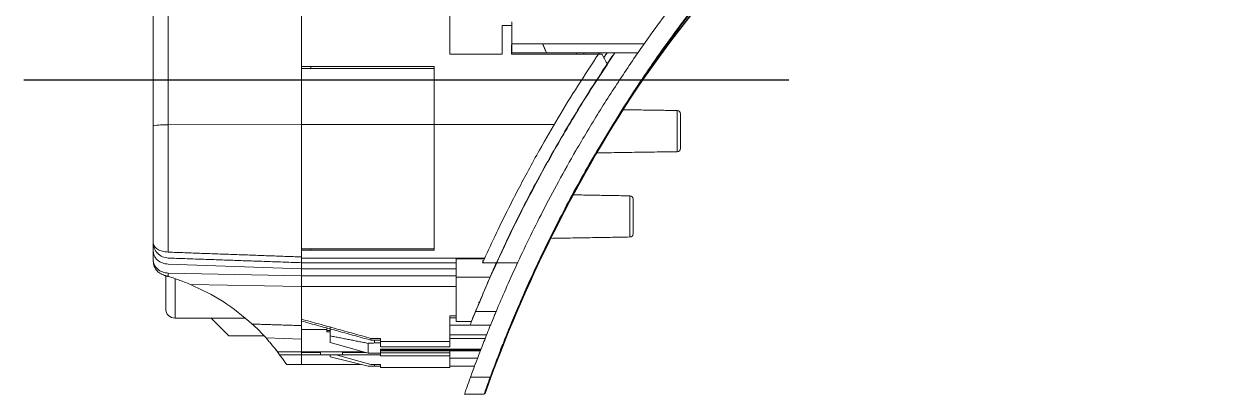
# Model space of a CAD drawing. Header units: millimetres. Extents: x 0 to 1188, y 0 to 840.
# Drawn here: x 555.2 to 743.1, y 634.4 to 693.1 of the extents above; entities that cross this region are included whole.
import ezdxf

# ---------------------------------------------------------------- set-up
doc = ezdxf.new("R2010")
doc.units = ezdxf.units.MM
doc.layers.add('7', color=7, linetype='Continuous')

msp = doc.modelspace()

# ---------------------------------------------------------------- linework, layer by layer
at = {"color": 7, "linetype": 'Continuous', "lineweight": 15}
for p, q in [((578.1065, 677.0449), (578.1065, 695.7802)), ((632.5046, 689.8606), (632.5046, 693.3606)), ((630.9546, 692.7645), (632.4546, 692.7645)), ((632.5046, 688.4606), (632.5046, 689.8606)), ((632.5046, 689.8606), (637.3923, 689.8606)), ((653.4467, 689.8606), (637.3923, 689.8606)), ((630.9546, 688.2645), (622.6937, 688.2645)), ((646.2319, 688.2645), (632.4546, 688.2645)), ((637.9913, 688.4606), (632.5046, 688.4606)), ((652.4682, 688.4606), (637.9913, 688.4606)), ((642.7254, 688.2645), (642.7254, 688.4606)), ((643.9254, 688.4606), (643.9254, 688.2645)), ((646.7666, 688.2645), (646.2319, 688.2645)), ((599.1937, 686.2645), (620.1937, 686.2645)), ((599.1937, 677.096), (599.1937, 685.9645)), ((620.1937, 685.9645), (599.1937, 685.9645)), ((600.6937, 685.9645), (600.6937, 686.2645)), ((620.1937, 685.9645), (620.1937, 677.096)), ((658.7014, 672.8025), (658.7014, 679.3177)), ((659.1937, 678.8178), (659.1937, 673.3025)), ((599.1937, 677.0916), (578.1065, 677.0449)), ((578.1065, 656.8923), (578.1065, 677.0449)), ((599.1937, 657.4228), (599.1937, 677.096)), ((620.1937, 677.096), (599.1937, 677.096)), ((620.1937, 677.096), (620.1937, 657.4228)), ((620.1937, 677.0916), (639.21, 677.0916)), ((651.2024, 659.2913), (651.2024, 665.8084)), ((651.6937, 665.3085), (651.6937, 659.7913)), ((575.6937, 658.4533), (575.6937, 655.6079)), ((575.6937, 658.4533), (575.6937, 655.6079)), ((575.6937, 658.4533), (575.6937, 655.6079)), ((575.6937, 658.4533), (575.6937, 655.6079)), ((575.6937, 658.4533), (575.6937, 655.6079)), ((575.6937, 658.4533), (575.6937, 655.6079)), ((575.6937, 658.4533), (575.6937, 655.6079)), ((575.6937, 658.4533), (575.6937, 655.6079)), ((575.6937, 658.4533), (575.6937, 655.6079)), ((575.6937, 658.4533), (575.6937, 655.6079)), ((575.6937, 658.4533), (575.6937, 655.6079)), ((575.6937, 658.4533), (575.6937, 655.6079)), ((575.6937, 658.4533), (575.6937, 655.6079)), ((575.6937, 658.4533), (575.6937, 655.6079)), ((575.6937, 658.4533), (575.6937, 655.6079)), ((575.6937, 658.4533), (575.6937, 655.6079)), ((575.6937, 658.4533), (575.6937, 655.6079)), ((575.6937, 658.4533), (575.6937, 655.6079)), ((575.6937, 658.4533), (575.6937, 655.6079)), ((575.6937, 657.1436), (575.6937, 655.7231)), ((620.1937, 657.4228), (599.1937, 657.4228)), ((620.1937, 657.2185), (599.1937, 657.2185)), ((628.1985, 655.9358), (599.1937, 655.9358)), ((600.6937, 657.4228), (600.6937, 657.2185)), ((623.6937, 655.8361), (628.1531, 655.8361)), ((623.6937, 655.8361), (623.6937, 652.9445)), ((578.1065, 654.9898), (599.1937, 654.2534)), ((599.1937, 655.2185), (623.6937, 655.2185)), ((599.1937, 655.194), (623.6937, 655.194)), ((599.1937, 654.2534), (623.6937, 654.2534)), ((627.8731, 655.2185), (630.0695, 655.2185)), ((633.4219, 655.2146), (630.1195, 655.2146)), ((599.1937, 653.148), (578.1065, 653.5693)), ((579.1937, 646.4345), (579.1937, 652.6889)), ((599.1937, 653.148), (623.6937, 653.148)), ((623.6937, 652.9445), (629.0467, 652.9445)), ((623.6937, 652.9445), (623.6937, 645.9145)), ((581.6166, 651.7761), (599.1937, 651.425)), ((599.1937, 651.425), (623.6937, 651.425)), ((584.8883, 646.4345), (587.6937, 643.6291)), ((623.6937, 646.7814), (622.6937, 646.7814)), ((622.6937, 646.7814), (622.6937, 642.7369)), ((623.6937, 646.4883), (622.6937, 646.4883)), ((630.0091, 647.4767), (626.7606, 647.4767)), ((599.1937, 644.6232), (603.1937, 644.6232)), ((603.1937, 644.8816), (603.1937, 644.4833)), ((603.1937, 644.4833), (603.7437, 644.4833)), ((603.7437, 643.6322), (603.7437, 644.9422)), ((629.1255, 645.3349), (622.6937, 645.3349)), ((623.6937, 645.9145), (626.072, 645.9145)), ((593.3021, 643.6291), (587.6937, 643.6291)), ((599.1937, 643.12), (593.5877, 643.3162)), ((603.7437, 644.2769), (603.1937, 644.2769)), ((610.7437, 642.9535), (610.7437, 642.5089)), ((611.6937, 643.2424), (611.6937, 642.7369)), ((622.6937, 642.7369), (611.6937, 642.7369)), ((611.6937, 642.7369), (611.6937, 642.5089)), ((628.5166, 643.8209), (622.6937, 643.8209)), ((622.6937, 643.1928), (628.2677, 643.1928)), ((599.1937, 641.1158), (595.4281, 641.1158)), ((609.0088, 641.1158), (599.1937, 641.1158)), ((599.1937, 640.9951), (602.1937, 640.9951)), ((605.6937, 640.9951), (609.4351, 640.9951)), ((609.7437, 642.4511), (609.7437, 640.9077)), ((610.7437, 642.5089), (611.6937, 642.5089)), ((611.6937, 640.8779), (610.7437, 640.8779)), ((611.6937, 641.8937), (622.6937, 641.8937)), ((611.6937, 641.5089), (627.6113, 641.5089)), ((611.6937, 641.5089), (611.6937, 641.3637)), ((627.5555, 641.3637), (611.6937, 641.3637)), ((627.5203, 641.2722), (611.6937, 641.2722)), ((611.6937, 641.2722), (611.6937, 641.1158)), ((611.6937, 641.1221), (611.6937, 640.9253)), ((622.6937, 640.9253), (611.6937, 640.9253)), ((611.6937, 640.9253), (611.6937, 640.8779)), ((622.6937, 641.2722), (622.6937, 640.9253)), ((622.6937, 641.2722), (622.6937, 640.6183)), ((599.1937, 639.114), (596.8523, 639.114)), ((602.1937, 640.6183), (599.1937, 640.6183)), ((599.1937, 639.114), (602.1937, 639.114)), ((599.1937, 639.114), (608.5281, 639.114)), ((603.7437, 640.614), (603.7437, 640.3101)), ((603.7437, 640.3101), (609.7437, 638.8101)), ((610.1937, 639.114), (604.6937, 640.614)), ((611.6937, 640.6183), (605.6937, 640.6183)), ((605.6937, 639.114), (608.5281, 639.114)), ((609.7437, 638.8101), (610.7437, 638.8101)), ((610.1937, 639.114), (611.6937, 639.114)), ((610.7437, 639.114), (610.7437, 638.8101)), ((610.7437, 638.8101), (611.6937, 638.8101)), ((611.6937, 640.4943), (622.6937, 640.4943)), ((611.6937, 639.114), (611.6937, 638.614)), ((622.6937, 640.3506), (622.6937, 638.614)), ((627.078, 640.1101), (622.6937, 640.1101)), ((622.6937, 638.8101), (626.5919, 638.8101)), ((626.5919, 638.8101), (622.6937, 638.8101)), ((626.5919, 638.8101), (622.6937, 638.8101)), ((622.6937, 638.8101), (622.6937, 638.614)), ((622.6937, 638.614), (611.6937, 638.614)), ((625.9561, 637.0715), (629.0786, 637.0715))]:
    msp.add_line(p, q, dxfattribs=at)
at = {"color": 7, "linetype": 'Continuous', "lineweight": 15, "flags": 128}
for points in [[(599.1937, 688.1645), (599.1937, 688.1645)], [(647.5988, 686.7101), (648.4103, 687.9198), (648.4758, 688.0168)]]:
    msp.add_lwpolyline(points, dxfattribs=at)
at = {"color": 7, "linetype": 'Continuous', "lineweight": 15}
for centre, radius, start, end in [((658.6937, 678.8178), 0.5, 0, 89.118596), ((577.5198, 667.5252), 9.5378, 86.473342, 101.037686), ((646.5193, 673.7964), 0.9804, 238.117264, 243.879543), ((658.6937, 673.3025), 0.5, 270.881404, 0), ((651.1937, 665.3085), 0.5, 0, 89.003652), ((651.1937, 659.7913), 0.5, 270.996348, 0), ((835.9437, 561.2706), 226.25, 155.466709, 157.603041), ((579.1937, 647.9345), 1.5, 180, 270), ((629.0787, 637.1714), 0.0999, 269.943831, 339.834875)]:
    msp.add_arc(centre, radius, start, end, dxfattribs=at)
for points, knots in [([(666.4911, 706.6197), (665.3938, 705.3233), (663.2767, 702.8221), (660.1271, 698.8821), (657.09, 694.914), (653.7067, 690.277), (650.0936, 685.0273), (646.2477, 679.0721), (643.8448, 675.0004), (642.643, 672.964)], [0, 0, 0, 0, 0.1282013, 0.24734354, 0.37400958, 0.49470615, 0.66394194, 0.83191889, 1, 1, 1, 1]), ([(646.0014, 672.964), (647.6854, 675.7488), (651.0536, 681.3192), (656.6082, 689.4356), (662.4804, 697.3347), (666.6215, 702.2934), (668.6923, 704.7729)], [0, 0, 0, 0, 0.244839167, 0.489736803, 0.744845749, 1, 1, 1, 1]), ([(668.7682, 704.6665), (666.7789, 702.2895), (662.8006, 697.5357), (657.6499, 690.6661), (653.26, 684.3579), (649.5671, 678.7125), (647.2469, 674.8474), (646.0876, 672.9162)], [0, 0, 0, 0, 0.24521945, 0.49040066, 0.66021758, 0.8302302, 1, 1, 1, 1]), ([(575.6937, 695.2904), (575.6937, 693.2954), (575.6937, 689.3041), (575.6937, 683.1369), (575.6937, 678.9697), (575.6937, 676.8865)], [0, 0, 0, 0, 0.33323497, 0.66668563, 1, 1, 1, 1]), ([(599.1937, 696.7245), (599.1937, 695.0071), (599.1937, 691.5724), (599.1937, 688.0338), (599.1937, 686.2645)], [0, 0, 0, 0, 0.50000007, 1, 1, 1, 1]), ([(599.1937, 695.9245), (599.1937, 693.8804), (599.1937, 689.7923), (599.1937, 683.4828), (599.1937, 679.222), (599.1937, 677.0916)], [0, 0, 0, 0, 0.33333334, 0.66666664, 1, 1, 1, 1]), ([(646.2319, 688.2645), (645.1363, 686.6001), (642.9595, 683.2933), (639.836, 678.2086), (637.869, 674.7696), (636.8883, 673.0551)], [0, 0, 0, 0, 0.33694584, 0.66942596, 1, 1, 1, 1]), ([(639.2469, 673.0715), (640.7667, 675.6833), (643.8225, 680.9352), (647.1545, 685.9432), (648.8294, 688.4606)], [0, 0, 0, 0, 0.49730738, 1, 1, 1, 1]), ([(620.1937, 677.0916), (620.1937, 678.6296), (620.1937, 681.7055), (620.1937, 684.7448), (620.1937, 686.2645)], [0, 0, 0, 0, 0.500000065, 1, 1, 1, 1]), ([(639.1854, 673.0551), (640.499, 675.3199), (643.1922, 679.9633), (646.1061, 684.4247), (647.5988, 686.7101)], [0, 0, 0, 0, 0.48773758, 1, 1, 1, 1]), ([(575.6937, 676.8865), (575.6937, 675.25), (575.6937, 671.9486), (575.6937, 667.0863), (575.6937, 662.4658), (575.6937, 659.7831), (575.6937, 658.4533)], [0, 0, 0, 0, 0.247858624, 0.500000044, 0.752141644, 1, 1, 1, 1]), ([(599.1937, 677.0916), (599.1937, 675.2089), (599.1937, 671.4435), (599.1937, 665.9212), (599.1937, 660.6818), (599.1937, 657.6478), (599.1937, 656.1308)], [0, 0, 0, 0, 0.25000002, 0.50000003, 0.75000017, 1, 1, 1, 1]), ([(620.1937, 657.2185), (620.1937, 658.6856), (620.1937, 661.6198), (620.1937, 666.5899), (620.1937, 671.791), (620.1937, 675.3247), (620.1937, 677.0916)], [0, 0, 0, 0, 0.25000004, 0.50000001, 0.75000001, 1, 1, 1, 1]), ([(642.643, 672.964), (641.7098, 671.3212), (639.8913, 668.1199), (637.4083, 663.4087), (635.1843, 658.9644), (633.2191, 654.8101), (631.5052, 650.996), (630.0444, 647.5844), (628.819, 644.5941), (627.8167, 642.0522), (627.0313, 639.9938), (626.4612, 638.4611), (626.0817, 637.4203), (625.998, 637.1879), (625.9561, 637.0715)], [0, 0, 0, 0, 0.096771163, 0.188578004, 0.27759911, 0.364148205, 0.448182328, 0.53049641, 0.610054687, 0.689327427, 0.768480816, 0.845547013, 0.922669148, 1, 1, 1, 1]), ([(636.8883, 673.0551), (636.2966, 671.9898), (635.1407, 669.9085), (633.5229, 666.8553), (631.7187, 663.3367), (629.7857, 659.3905), (628.5021, 656.5906), (627.8731, 655.2185)], [0, 0, 0, 0, 0.17415483, 0.34025012, 0.49835919, 0.75416265, 1, 1, 1, 1]), ([(629.0786, 637.0715), (629.1005, 637.1313), (629.1707, 637.3231), (629.5539, 638.3674), (630.3019, 640.3473), (631.2521, 642.7801), (632.2929, 645.3552), (633.5727, 648.4052), (635.1229, 651.9316), (636.945, 655.8763), (638.9614, 660.0257), (641.1623, 664.3016), (643.5031, 668.6362), (645.1694, 671.5227), (646.0014, 672.964)], [0, 0, 0, 0, 0.04752094, 0.15248194, 0.25745395, 0.33398475, 0.41082311, 0.48738069, 0.57291241, 0.65882014, 0.74441265, 0.82949437, 0.91486503, 1, 1, 1, 1]), ([(646.0876, 672.9162), (645.2561, 671.4795), (643.5906, 668.6023), (641.2508, 664.2814), (639.0509, 660.019), (637.0354, 655.8826), (635.2141, 651.9503), (633.6646, 648.435), (632.3853, 645.3945), (631.345, 642.8275), (630.3952, 640.4024), (629.6476, 638.4288), (629.2646, 637.3877), (629.1943, 637.1965), (629.1724, 637.137)], [0, 0, 0, 0, 0.085145219, 0.170526088, 0.255617887, 0.341209013, 0.427115482, 0.512645594, 0.589198355, 0.666032046, 0.742557989, 0.847524882, 0.952480675, 1, 1, 1, 1]), ([(630.0695, 655.2185), (630.4829, 656.115), (631.3205, 657.9319), (632.7199, 660.8378), (634.4426, 664.29), (636.5801, 668.3924), (638.2962, 671.4637), (639.1854, 673.0551)], [0, 0, 0, 0, 0.16175785, 0.32781626, 0.49832117, 0.74005424, 1, 1, 1, 1]), ([(630.1195, 655.2146), (630.8811, 656.855), (632.4041, 660.1351), (634.817, 664.9288), (637.1076, 669.2581), (638.5312, 671.7956), (639.2469, 673.0715)], [0, 0, 0, 0, 0.29332255, 0.58652926, 0.7921083, 1, 1, 1, 1]), ([(575.6937, 658.4533), (575.7296, 658.2532), (575.8014, 657.8529), (576.3552, 657.344), (577.1499, 656.9805), (577.7876, 656.9217), (578.1065, 656.8923)], [0, 0, 0, 0, 0.24999941, 0.49999994, 0.74999983, 1, 1, 1, 1]), ([(578.1065, 655.9548), (577.7876, 656.0019), (577.1499, 656.096), (576.3552, 656.6779), (575.8014, 657.4924), (575.7296, 658.133), (575.6937, 658.4533)], [0, 0, 0, 0, 0.250000296, 0.499999939, 0.750000005, 1, 1, 1, 1]), ([(575.6937, 655.7231), (575.7296, 655.447), (575.8014, 654.8947), (576.3552, 654.1926), (577.1499, 653.691), (577.7876, 653.6099), (578.1065, 653.5693)], [0, 0, 0, 0, 0.25000017, 0.50000021, 0.74999997, 1, 1, 1, 1]), ([(578.1065, 654.9898), (577.787, 655.0302), (577.1482, 655.111), (576.362, 655.615), (575.869, 656.1978), (575.8032, 656.6153), (575.7805, 656.7586)], [0, 0, 0, 0, 0.28383292, 0.56766628, 0.85149835, 1, 1, 1, 1]), ([(599.1937, 656.1308), (599.1937, 655.9961), (599.1937, 655.7264), (599.1937, 655.4436), (599.1937, 655.2527), (599.1937, 655.2298), (599.1937, 655.2185)], [0, 0, 0, 0, 0.24954412, 0.49983345, 0.75016719, 1, 1, 1, 1]), ([(599.1937, 655.9358), (599.1937, 655.8298), (599.1937, 655.6178), (599.1937, 655.394), (599.1937, 655.246), (599.1937, 655.2276), (599.1937, 655.2185)], [0, 0, 0, 0, 0.24999859, 0.50000058, 0.75000077, 1, 1, 1, 1]), ([(577.5245, 653.1991), (577.2664, 653.2986), (576.7493, 653.4979), (576.1669, 654.08), (575.7702, 654.7967), (575.7193, 655.3371), (575.6937, 655.6079)], [0, 0, 0, 0, 0.24807407, 0.49698363, 0.74800567, 1, 1, 1, 1]), ([(599.1937, 655.2185), (599.1937, 655.1782), (599.1937, 655.0976), (599.1937, 654.5348), (599.1937, 654.2534)], [0, 0, 0, 0, 0.50000174, 1, 1, 1, 1]), ([(599.1937, 655.194), (599.1937, 655.1205), (599.1937, 654.9736), (599.1937, 654.4934), (599.1937, 654.2534)], [0, 0, 0, 0, 0.500029573, 1, 1, 1, 1]), ([(577.6937, 653.1516), (577.6937, 652.3832), (577.6937, 650.8301), (577.6937, 649.1999), (577.6937, 648.1302), (577.6937, 647.9993), (577.6937, 647.9345)], [0, 0, 0, 0, 0.24741089, 0.50000002, 0.75258917, 1, 1, 1, 1]), ([(578.0942, 653.0355), (578.0953, 653.1393), (578.0975, 653.3473), (578.1035, 653.4952), (578.1065, 653.5693)], [0, 0, 0, 0, 0.4990197, 1, 1, 1, 1]), ([(578.0942, 653.0355), (578.4329, 652.9313), (578.9723, 652.7654), (580.1529, 652.3644), (580.9833, 652.0306), (581.6166, 651.7761)], [0, 0, 0, 0, 0.28608275, 0.45560782, 1, 1, 1, 1]), ([(599.1937, 653.148), (599.1937, 653.0473), (599.1937, 652.8531), (599.1937, 652.4387), (599.1937, 651.9542), (599.1937, 651.6057), (599.1937, 651.425)], [0, 0, 0, 0, 0.25927745, 0.49999928, 0.74072501, 1, 1, 1, 1]), ([(599.1937, 653.148), (599.1937, 653.049), (599.1937, 652.8509), (599.1937, 652.4275), (599.1937, 651.9445), (599.1937, 651.5981), (599.1937, 651.425)], [0, 0, 0, 0, 0.24988228, 0.50000151, 0.75012, 1, 1, 1, 1]), ([(634.7505, 650.8884), (634.7803, 650.9551), (634.8516, 651.1152), (635.1501, 651.7833), (635.5029, 652.5578), (635.6744, 652.9344)], [0, 0, 0, 0, 0.26836383, 0.64428828, 1, 1, 1, 1]), ([(581.6166, 651.7761), (583.3851, 650.9421), (586.9218, 649.2742), (589.915, 646.7571), (591.4115, 645.4987)], [0, 0, 0, 0, 0.50002411, 1, 1, 1, 1]), ([(626.7606, 647.4767), (626.439, 646.691), (626.1037, 645.8718), (625.8993, 645.356), (625.891, 645.3349)], [0, 0, 0, 0, 0.95900811, 1, 1, 1, 1]), ([(629.1098, 645.2952), (629.1236, 645.3294), (629.3354, 645.8561), (629.6836, 646.6936), (630.0091, 647.4767)], [0, 0, 0, 0, 0.06504206, 1, 1, 1, 1]), ([(591.4115, 645.4987), (591.8862, 645.046), (592.8718, 644.106), (593.3433, 643.5859), (593.5877, 643.3162)], [0, 0, 0, 0, 0.48161727, 1, 1, 1, 1]), ([(599.1937, 645.2645), (599.1937, 644.8024), (599.1937, 643.8781), (599.1937, 643.3727), (599.1937, 643.12)], [0, 0, 0, 0, 0.50000049, 1, 1, 1, 1]), ([(625.9561, 637.0715), (625.7674, 636.5447), (625.3867, 635.4827), (625.0783, 634.5937), (625.037, 634.4749), (625.0164, 634.4156)], [0, 0, 0, 0, 0.33030893, 0.66600609, 1, 1, 1, 1]), ([(628.1237, 634.4165), (628.144, 634.475), (628.1846, 634.5921), (628.4971, 635.4769), (628.8847, 636.54), (629.0786, 637.0715)], [0, 0, 0, 0, 0.3326735, 0.66634592, 1, 1, 1, 1]), ([(629.1724, 637.137), (628.9769, 636.6006), (628.5859, 635.5278), (628.3048, 634.7332), (628.1835, 634.3845), (628.2179, 634.4829), (628.218, 634.4832)], [0, 0, 0, 0, 0.33300036, 0.66601903, 0.99901977, 1, 1, 1, 1])]:
    msp.add_open_spline(points, degree=3, knots=knots, dxfattribs=at)
for points in [[(622.6937, 688.2645), (622.6937, 695.4265)], [(630.9546, 692.7645), (630.9546, 688.2645)], [(632.4546, 688.2645), (632.4546, 689.7258)], [(637.3923, 689.8606), (637.9913, 688.4606)], [(646.369, 688.4606), (646.2319, 688.2645)], [(646.7666, 688.2645), (647.5988, 686.7101)], [(647.0639, 687.7091), (647.5912, 688.4606)], [(658.7014, 679.3177), (650.0998, 679.45)], [(645.3274, 671.5885), (645.9232, 672.606)], [(645.9099, 672.6058), (658.7014, 672.8025)], [(651.2024, 665.8084), (642.1842, 665.9653)], [(575.6937, 658.4533), (575.6937, 658.2603)], [(638.6091, 659.0723), (651.2024, 659.2913)], [(575.7805, 656.7586), (575.6937, 657.1436)], [(575.6937, 655.7231), (575.6937, 655.6079)], [(578.1065, 656.8923), (599.1937, 656.1308)], [(578.1065, 655.9548), (599.1937, 655.2185)], [(599.1937, 657.2185), (599.1937, 655.9358)], [(599.1937, 654.2534), (599.1937, 653.148)], [(599.1937, 654.2534), (599.1937, 653.148)], [(627.8974, 655.259), (627.9306, 655.5464)], [(627.9873, 655.5464), (627.9487, 655.2185)], [(629.0467, 652.9445), (630.0695, 655.2185)], [(635.6744, 652.9344), (636.419, 654.5179)], [(577.5245, 653.1991), (578.0942, 653.0355)], [(626.072, 645.9145), (629.0467, 652.9445)], [(599.1937, 651.425), (599.1937, 645.2645)], [(599.1937, 651.425), (599.1937, 646.7814)], [(627.2951, 648.8828), (627.3053, 648.9954)], [(579.1937, 646.4345), (590.1967, 646.4345)], [(599.1937, 646.2758), (599.1937, 646.7814)], [(599.1937, 645.2645), (591.4115, 645.4987)], [(599.1937, 646.2758), (599.1937, 645.9833)], [(599.1937, 646.2758), (610.1937, 643.2424)], [(610.1937, 642.9536), (599.1937, 645.9833)], [(599.1937, 644.977), (599.1937, 644.6232)], [(603.1937, 644.2769), (603.1937, 644.4833)], [(593.5877, 643.3162), (595.4281, 641.1158)], [(599.1937, 643.12), (599.1937, 641.1158)], [(599.1937, 642.8326), (599.1937, 641.1158)], [(603.7437, 643.6322), (609.7437, 642.4511)], [(603.7437, 642.6074), (603.7437, 643.6322)], [(609.7437, 640.9077), (603.7437, 642.6074)], [(610.1937, 643.2424), (610.1937, 642.9535)], [(611.6937, 643.2424), (610.1937, 643.2424)], [(610.1937, 642.9535), (611.6937, 642.9535)], [(611.6937, 642.7369), (611.6937, 641.8937)], [(622.6937, 642.7369), (622.6937, 641.8937)], [(595.0646, 641.5505), (596.8523, 639.114)], [(599.1937, 641.1158), (599.1937, 640.9951)], [(599.1937, 640.9951), (599.1937, 639.114)], [(602.1937, 640.9951), (602.1937, 640.6542)], [(605.6937, 640.6542), (605.6937, 640.9951)], [(609.7437, 642.4511), (610.7437, 642.5089)], [(610.7437, 640.8779), (609.7437, 640.9077)], [(611.6937, 640.9253), (611.6937, 640.4943)], [(622.6937, 640.9253), (622.6937, 640.4943)], [(595.7736, 640.614), (599.195, 640.614)], [(599.1937, 640.3269), (599.1937, 639.114)], [(602.1937, 640.614), (605.6937, 640.614)], [(625.0164, 634.4156), (628.1237, 634.4156)]]:
    msp.add_open_spline(points, degree=1, dxfattribs=at)
at = {"layer": '7', "color": 1, "ltscale": 5}
msp.add_line((555.2162, 684.1645), (676.3574, 684.1645), dxfattribs=at)
at = {"layer": '7', "color": 4, "ltscale": 5}
for centre, radius, start, end in [((919.5682, 493.8439), 327.4, 120.903169, 144.457334), ((838.1747, 560.1468), 222.7279, 146.164334, 160.503173)]:
    msp.add_arc(centre, radius, start, end, dxfattribs=at)

doc.saveas('drawing.dxf')
